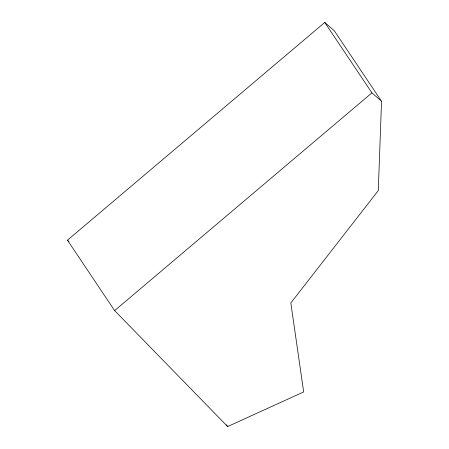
<?xml version="1.0" encoding="UTF-8"?>
<svg xmlns="http://www.w3.org/2000/svg" width="449" height="449" viewBox="0 0 449 449"><rect width="100%" height="100%" fill="white"/><g stroke="black" fill="none" stroke-linecap="round" stroke-linejoin="round"><path stroke-width="0.67" d="M381.543 101.272L378.283 190.589L290.829 302.946L303.67 391.943L227.637 426.55L114.624 310.596L67.457 240.187L324.756 22.45L334.376 30.863L381.543 101.272L371.924 92.859L324.756 22.45M114.624 310.596L371.924 92.859M67.457 240.187L68.927 241.691M226.47 424.805L227.637 426.55"/></g></svg>
